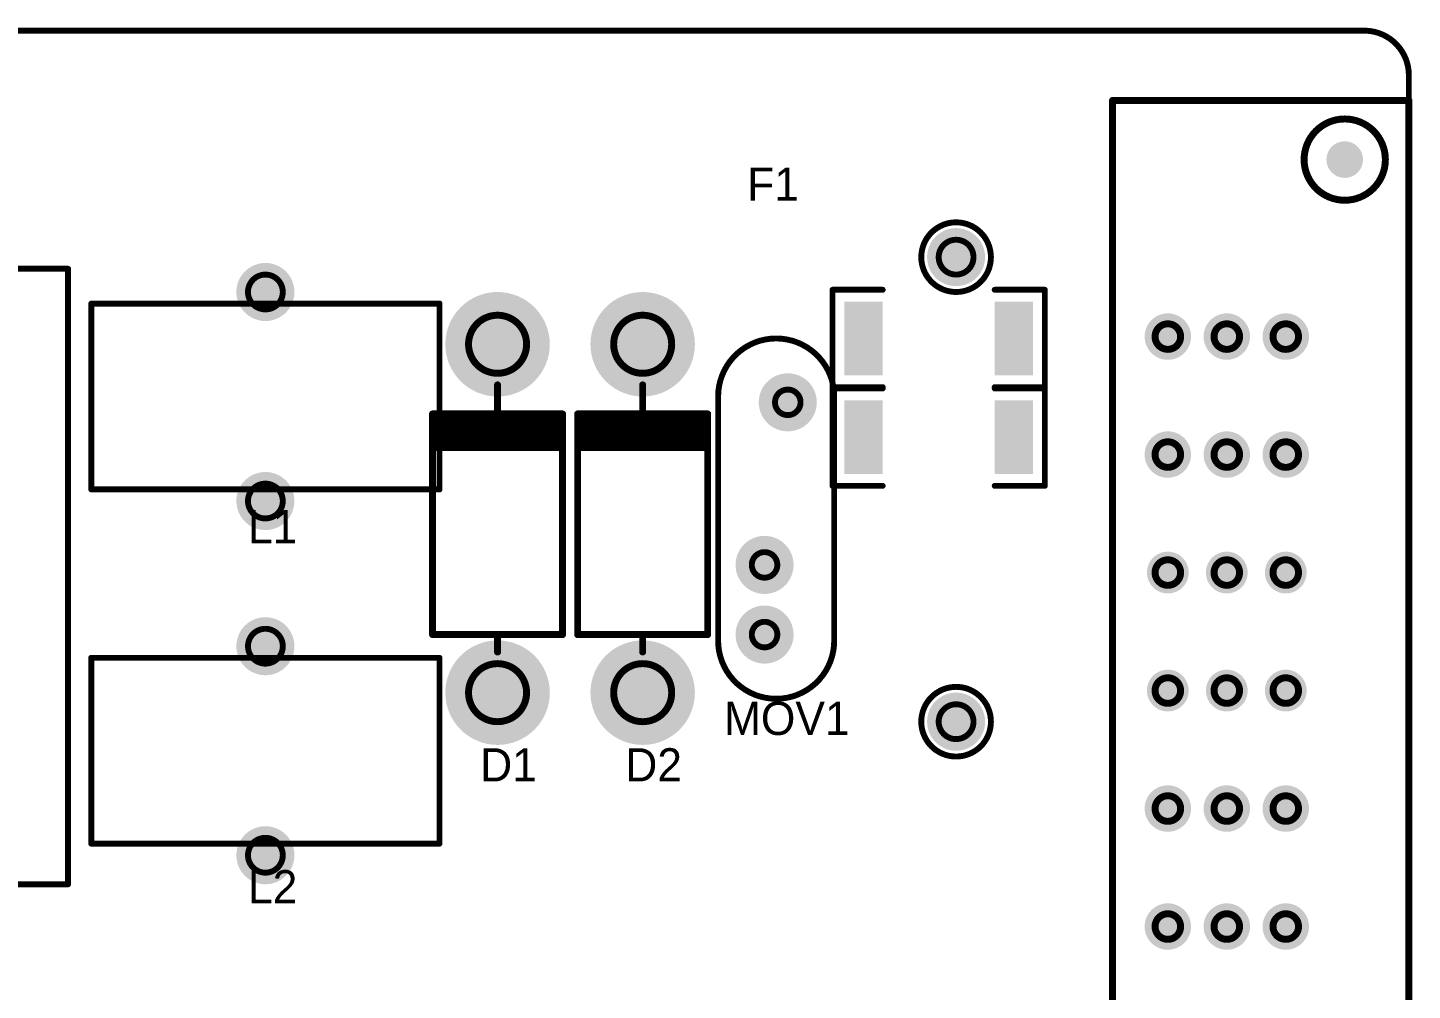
# Model space of a CAD drawing. Extents: x -5 to 220, y 0 to 100.
# Drawn here: x 160.5 to 220.2, y 58.7 to 100.1 of the extents above; entities that cross this region are included whole.
import ezdxf
from ezdxf.enums import TextEntityAlignment as Align

# ---------------------------------------------------------------- set-up
doc = ezdxf.new("R2010")
doc.units = 0
doc.header["$MEASUREMENT"] = 0
for name, color, linetype in [('BOARD_OUTLINE', 1, 'Continuous'), ('COMP_OUTLINE_TOP', 4, 'Continuous'), ('PADLAYER_BOTTOM', 8, 'Continuous'), ('PADLAYER_TOP', 7, 'Continuous'), ('TEXT_1', 3, 'Continuous'), ('TOOL_TOP', 5, 'Continuous')]:
    doc.layers.add(name, color=color, linetype=linetype)

msp = doc.modelspace()

# ---------------------------------------------------------------- linework, layer by layer
at = {"layer": 'BOARD_OUTLINE', "const_width": 0.254}
for points in [[(2, 100), (218, 100, -0.427052)], [(218, 100, -0.427052), (220.00183, 98.08367, -0.010909)], [(220.00183, 98.08367, -0.010909), (220, 98)], [(220, 98), (220, 2, -0.010909)]]:
    msp.add_lwpolyline(points, format="xyb", dxfattribs=at)
at = {"layer": 'BOARD_OUTLINE', "const_width": 0.127}
for points in [[(217.9365, 100, 1), (218.0635, 100, 1)], [(217.9365, 100, 1), (218.0635, 100, 1)], [(219.9365, 98, 1), (220.0635, 98, 1)], [(219.9365, 98, 1), (220.0635, 98, 1)], [(219.93833, 98.08367, 1), (220.06533, 98.08367, 1)], [(219.93833, 98.08367, 1), (220.06533, 98.08367, 1)]]:
    msp.add_lwpolyline(points, format="xyb", close=True, dxfattribs=at)
at = {"layer": 'COMP_OUTLINE_TOP'}
for points, const_width in [([(207.24, 3), (207.24003, 97)], 0.3), ([(207.24003, 97), (220.00003, 97)], 0.3), ([(220.00003, 97), (220, 3)], 0.3), ([(150.75, 89.75), (162.25, 89.75)], 0.254), ([(162.25, 89.75), (162.25, 63.25)], 0.254), ([(197.337, 88.8455), (195.178, 88.8455)], 0.254), ([(195.178, 88.8455), (195.178, 84.6545)], 0.254), ([(202.163, 88.8455), (204.322, 88.8455)], 0.254), ([(204.322, 88.8455), (204.322, 84.6545)], 0.254), ([(163.25, 80.25), (163.25, 88.25)], 0.254), ([(163.25, 88.25), (178.25, 88.25)], 0.254), ([(178.25, 88.25), (178.25, 80.25)], 0.254), ([(180.75, 83.5), (180.75, 84.75)], 0.3), ([(187, 83.5), (187, 84.75)], 0.3), ([(195.178, 84.6545), (197.337, 84.6545)], 0.254), ([(197.337, 84.5955), (195.178, 84.5955)], 0.254), ([(195.178, 84.5955), (195.178, 80.4045)], 0.254), ([(204.322, 84.6545), (202.163, 84.6545)], 0.254), ([(202.163, 84.5955), (204.322, 84.5955)], 0.254), ([(204.322, 84.5955), (204.322, 80.4045)], 0.254), ([(190.25, 73.75), (190.25, 84.25)], 0.254), ([(177.95, 83.5), (183.55, 83.5)], 0.3), ([(177.95, 74), (177.95, 83.5)], 0.3), ([(183.55, 83.5), (183.55, 74)], 0.3), ([(184.2, 83.5), (189.8, 83.5)], 0.3), ([(184.2, 74), (184.2, 83.5)], 0.3), ([(189.8, 83.5), (189.8, 74)], 0.3), ([(183.55, 83.3), (177.95, 83.3)], 0.3), ([(183.55, 83.1), (177.95, 83.1)], 0.3), ([(183.55, 82.95), (177.95, 82.95)], 0.3), ([(183.55, 82.8), (177.95, 82.8)], 0.3), ([(189.8, 83.3), (184.2, 83.3)], 0.3), ([(189.8, 83.1), (184.2, 83.1)], 0.3), ([(189.8, 82.95), (184.2, 82.95)], 0.3), ([(189.8, 82.8), (184.2, 82.8)], 0.3), ([(183.55, 82.55), (177.95, 82.55)], 0.3), ([(183.55, 82.35), (177.95, 82.35)], 0.3), ([(183.55, 82.2), (177.95, 82.2)], 0.3), ([(189.8, 82.55), (184.2, 82.55)], 0.3), ([(189.8, 82.35), (184.2, 82.35)], 0.3), ([(189.8, 82.2), (184.2, 82.2)], 0.3), ([(183.55, 82.05), (177.95, 82.05)], 0.3), ([(189.8, 82.05), (184.2, 82.05)], 0.3), ([(195.178, 80.4045), (197.337, 80.4045)], 0.254), ([(204.322, 80.4045), (202.163, 80.4045)], 0.254), ([(178.25, 80.25), (163.25, 80.25)], 0.254), ([(183.55, 74), (177.95, 74)], 0.3), ([(180.75, 73.25), (180.75, 74)], 0.3), ([(189.8, 74), (184.2, 74)], 0.3), ([(187, 73.25), (187, 74)], 0.3), ([(163.25, 65), (163.25, 73)], 0.254), ([(163.25, 73), (178.25, 73)], 0.254), ([(178.25, 73), (178.25, 65)], 0.254), ([(178.25, 65), (163.25, 65)], 0.254), ([(162.25, 63.25), (150.75, 63.25)], 0.254)]:
    msp.add_lwpolyline(points, dxfattribs=dict(at, const_width=const_width))
for points, const_width in [([(207.16503, 97, 1), (207.31503, 97, 1)], 0.15), ([(207.16503, 97, 1), (207.31503, 97, 1)], 0.15), ([(219.92503, 97, 1), (220.07503, 97, 1)], 0.15), ([(219.92503, 97, 1), (220.07503, 97, 1)], 0.15), ([(162.1865, 89.75, 1), (162.3135, 89.75, 1)], 0.127), ([(162.1865, 89.75, 1), (162.3135, 89.75, 1)], 0.127), ([(195.1145, 88.8455, 1), (195.2415, 88.8455, 1)], 0.127), ([(195.1145, 88.8455, 1), (195.2415, 88.8455, 1)], 0.127), ([(197.2735, 88.8455, 1), (197.4005, 88.8455, 1)], 0.127), ([(202.0995, 88.8455, 1), (202.2265, 88.8455, 1)], 0.127), ([(204.2585, 88.8455, 1), (204.3855, 88.8455, 1)], 0.127), ([(204.2585, 88.8455, 1), (204.3855, 88.8455, 1)], 0.127), ([(163.1865, 88.25, 1), (163.3135, 88.25, 1)], 0.127), ([(163.1865, 88.25, 1), (163.3135, 88.25, 1)], 0.127), ([(178.1865, 88.25, 1), (178.3135, 88.25, 1)], 0.127), ([(178.1865, 88.25, 1), (178.3135, 88.25, 1)], 0.127), ([(192.6865, 86.75, 1), (192.8135, 86.75, 1)], 0.127), ([(192.6865, 86.75, 1), (192.8135, 86.75, 1)], 0.127), ([(180.675, 84.75, 1), (180.825, 84.75, 1)], 0.15), ([(186.925, 84.75, 1), (187.075, 84.75, 1)], 0.15), ([(195.1145, 84.6545, 1), (195.2415, 84.6545, 1)], 0.127), ([(195.1145, 84.6545, 1), (195.2415, 84.6545, 1)], 0.127), ([(195.1145, 84.5955, 1), (195.2415, 84.5955, 1)], 0.127), ([(195.1145, 84.5955, 1), (195.2415, 84.5955, 1)], 0.127), ([(197.2735, 84.6545, 1), (197.4005, 84.6545, 1)], 0.127), ([(197.2735, 84.5955, 1), (197.4005, 84.5955, 1)], 0.127), ([(202.0995, 84.6545, 1), (202.2265, 84.6545, 1)], 0.127), ([(202.0995, 84.5955, 1), (202.2265, 84.5955, 1)], 0.127), ([(204.2585, 84.6545, 1), (204.3855, 84.6545, 1)], 0.127), ([(204.2585, 84.6545, 1), (204.3855, 84.6545, 1)], 0.127), ([(204.2585, 84.5955, 1), (204.3855, 84.5955, 1)], 0.127), ([(204.2585, 84.5955, 1), (204.3855, 84.5955, 1)], 0.127), ([(190.1865, 84.25, 1), (190.3135, 84.25, 1)], 0.127), ([(190.1865, 84.25, 1), (190.3135, 84.25, 1)], 0.127), ([(195.1865, 84.25, 1), (195.3135, 84.25, 1)], 0.127), ([(195.1865, 84.25, 1), (195.3135, 84.25, 1)], 0.127), ([(177.875, 83.5, 1), (178.025, 83.5, 1)], 0.15), ([(177.875, 83.5, 1), (178.025, 83.5, 1)], 0.15), ([(180.675, 83.5, 1), (180.825, 83.5, 1)], 0.15), ([(183.475, 83.5, 1), (183.625, 83.5, 1)], 0.15), ([(183.475, 83.5, 1), (183.625, 83.5, 1)], 0.15), ([(184.125, 83.5, 1), (184.275, 83.5, 1)], 0.15), ([(184.125, 83.5, 1), (184.275, 83.5, 1)], 0.15), ([(186.925, 83.5, 1), (187.075, 83.5, 1)], 0.15), ([(189.725, 83.5, 1), (189.875, 83.5, 1)], 0.15), ([(189.725, 83.5, 1), (189.875, 83.5, 1)], 0.15), ([(177.875, 83.3, 1), (178.025, 83.3, 1)], 0.15), ([(177.875, 83.1, 1), (178.025, 83.1, 1)], 0.15), ([(177.875, 82.95, 1), (178.025, 82.95, 1)], 0.15), ([(177.875, 82.8, 1), (178.025, 82.8, 1)], 0.15), ([(183.475, 83.3, 1), (183.625, 83.3, 1)], 0.15), ([(183.475, 83.1, 1), (183.625, 83.1, 1)], 0.15), ([(183.475, 82.95, 1), (183.625, 82.95, 1)], 0.15), ([(183.475, 82.8, 1), (183.625, 82.8, 1)], 0.15), ([(184.125, 83.3, 1), (184.275, 83.3, 1)], 0.15), ([(184.125, 83.1, 1), (184.275, 83.1, 1)], 0.15), ([(184.125, 82.95, 1), (184.275, 82.95, 1)], 0.15), ([(184.125, 82.8, 1), (184.275, 82.8, 1)], 0.15), ([(189.725, 83.3, 1), (189.875, 83.3, 1)], 0.15), ([(189.725, 83.1, 1), (189.875, 83.1, 1)], 0.15), ([(189.725, 82.95, 1), (189.875, 82.95, 1)], 0.15), ([(189.725, 82.8, 1), (189.875, 82.8, 1)], 0.15), ([(177.875, 82.55, 1), (178.025, 82.55, 1)], 0.15), ([(177.875, 82.35, 1), (178.025, 82.35, 1)], 0.15), ([(177.875, 82.2, 1), (178.025, 82.2, 1)], 0.15), ([(183.475, 82.55, 1), (183.625, 82.55, 1)], 0.15), ([(183.475, 82.35, 1), (183.625, 82.35, 1)], 0.15), ([(183.475, 82.2, 1), (183.625, 82.2, 1)], 0.15), ([(184.125, 82.55, 1), (184.275, 82.55, 1)], 0.15), ([(184.125, 82.35, 1), (184.275, 82.35, 1)], 0.15), ([(184.125, 82.2, 1), (184.275, 82.2, 1)], 0.15), ([(189.725, 82.55, 1), (189.875, 82.55, 1)], 0.15), ([(189.725, 82.35, 1), (189.875, 82.35, 1)], 0.15), ([(189.725, 82.2, 1), (189.875, 82.2, 1)], 0.15), ([(177.875, 82.05, 1), (178.025, 82.05, 1)], 0.15), ([(183.475, 82.05, 1), (183.625, 82.05, 1)], 0.15), ([(184.125, 82.05, 1), (184.275, 82.05, 1)], 0.15), ([(189.725, 82.05, 1), (189.875, 82.05, 1)], 0.15), ([(195.1145, 80.4045, 1), (195.2415, 80.4045, 1)], 0.127), ([(195.1145, 80.4045, 1), (195.2415, 80.4045, 1)], 0.127), ([(197.2735, 80.4045, 1), (197.4005, 80.4045, 1)], 0.127), ([(202.0995, 80.4045, 1), (202.2265, 80.4045, 1)], 0.127), ([(204.2585, 80.4045, 1), (204.3855, 80.4045, 1)], 0.127), ([(204.2585, 80.4045, 1), (204.3855, 80.4045, 1)], 0.127), ([(163.1865, 80.25, 1), (163.3135, 80.25, 1)], 0.127), ([(163.1865, 80.25, 1), (163.3135, 80.25, 1)], 0.127), ([(178.1865, 80.25, 1), (178.3135, 80.25, 1)], 0.127), ([(178.1865, 80.25, 1), (178.3135, 80.25, 1)], 0.127), ([(177.875, 74, 1), (178.025, 74, 1)], 0.15), ([(177.875, 74, 1), (178.025, 74, 1)], 0.15), ([(180.675, 74, 1), (180.825, 74, 1)], 0.15), ([(183.475, 74, 1), (183.625, 74, 1)], 0.15), ([(183.475, 74, 1), (183.625, 74, 1)], 0.15), ([(184.125, 74, 1), (184.275, 74, 1)], 0.15), ([(184.125, 74, 1), (184.275, 74, 1)], 0.15), ([(186.925, 74, 1), (187.075, 74, 1)], 0.15), ([(189.725, 74, 1), (189.875, 74, 1)], 0.15), ([(189.725, 74, 1), (189.875, 74, 1)], 0.15), ([(180.675, 73.25, 1), (180.825, 73.25, 1)], 0.15), ([(186.925, 73.25, 1), (187.075, 73.25, 1)], 0.15), ([(190.1865, 73.75, 1), (190.3135, 73.75, 1)], 0.127), ([(190.1865, 73.75, 1), (190.3135, 73.75, 1)], 0.127), ([(195.1865, 73.75, 1), (195.3135, 73.75, 1)], 0.127), ([(195.1865, 73.75, 1), (195.3135, 73.75, 1)], 0.127), ([(163.1865, 73, 1), (163.3135, 73, 1)], 0.127), ([(163.1865, 73, 1), (163.3135, 73, 1)], 0.127), ([(178.1865, 73, 1), (178.3135, 73, 1)], 0.127), ([(178.1865, 73, 1), (178.3135, 73, 1)], 0.127), ([(192.6865, 71.23688, 1), (192.8135, 71.23688, 1)], 0.127), ([(192.6865, 71.23688, 1), (192.8135, 71.23688, 1)], 0.127), ([(163.1865, 65, 1), (163.3135, 65, 1)], 0.127), ([(163.1865, 65, 1), (163.3135, 65, 1)], 0.127), ([(178.1865, 65, 1), (178.3135, 65, 1)], 0.127), ([(178.1865, 65, 1), (178.3135, 65, 1)], 0.127), ([(162.1865, 63.25, 1), (162.3135, 63.25, 1)], 0.127), ([(162.1865, 63.25, 1), (162.3135, 63.25, 1)], 0.127)]:
    msp.add_lwpolyline(points, format="xyb", close=True, dxfattribs=dict(at, const_width=const_width))
at = {"layer": 'COMP_OUTLINE_TOP', "const_width": 0.254}
for points in [[(199, 90.25, 1), (202, 90.25, 1), (199, 90.25)], [(190.25, 84.25, -0.414214), (192.75, 86.75, -0.414214)], [(192.75, 86.75, -0.414214), (195.25, 84.25)], [(195.25, 84.25), (195.25, 73.75, -0.415748)], [(192.75, 71.23688, -0.415748), (190.25, 73.75)], [(195.25, 73.75, -0.415748), (192.75, 71.23688, -0.415748)], [(199, 70.25, 1), (202, 70.25, 1), (199, 70.25)]]:
    msp.add_lwpolyline(points, format="xyb", dxfattribs=at)
at = {"layer": 'PADLAYER_BOTTOM'}
for points, const_width in [([(216.84633, 94.45, 1), (217.63373, 94.45, 1)], 0.7874), ([(199.875, 90.25, 1), (201.125, 90.25, 1)], 1.25), ([(170.125, 88.75, 1), (171.375, 88.75, 1)], 1.25), ([(179.625, 86.5, 1), (181.875, 86.5, 1)], 2.25), ([(185.875, 86.5, 1), (188.125, 86.5, 1)], 2.25), ([(209.12003, 86.83, 1), (210.12003, 86.83, 1)], 1), ([(211.66003, 86.83, 1), (212.66003, 86.83, 1)], 1), ([(214.20003, 86.83, 1), (215.20003, 86.83, 1)], 1), ([(192.625, 84, 1), (193.875, 84, 1)], 1.25), ([(209.12003, 81.75, 1), (210.12003, 81.75, 1)], 1), ([(211.66003, 81.75, 1), (212.66003, 81.75, 1)], 1), ([(214.20003, 81.75, 1), (215.20003, 81.75, 1)], 1), ([(170.125, 79.75, 1), (171.375, 79.75, 1)], 1.25), ([(191.625, 77, 1), (192.875, 77, 1)], 1.25), ([(209.17003, 76.67001, 1), (210.07003, 76.67001, 1)], 0.9), ([(211.71003, 76.67, 1), (212.61003, 76.67, 1)], 0.9), ([(214.25003, 76.67, 1), (215.15003, 76.67, 1)], 0.9), ([(191.625, 74, 1), (192.875, 74, 1)], 1.25), ([(170.125, 73.5, 1), (171.375, 73.5, 1)], 1.25), ([(179.625, 71.5, 1), (181.875, 71.5, 1)], 2.25), ([(185.875, 71.5, 1), (188.125, 71.5, 1)], 2.25), ([(209.17003, 71.59, 1), (210.07003, 71.59, 1)], 0.9), ([(211.71003, 71.59, 1), (212.61003, 71.59, 1)], 0.9), ([(214.25003, 71.59, 1), (215.15003, 71.59, 1)], 0.9), ([(199.875, 70.25, 1), (201.125, 70.25, 1)], 1.25), ([(209.12002, 66.51, 1), (210.12002, 66.51, 1)], 1), ([(211.66002, 66.51, 1), (212.66002, 66.51, 1)], 1), ([(214.20002, 66.51, 1), (215.20002, 66.51, 1)], 1), ([(170.125, 64.5, 1), (171.375, 64.5, 1)], 1.25), ([(209.12002, 61.43, 1), (210.12002, 61.43, 1)], 1), ([(211.66002, 61.43, 1), (212.66002, 61.43, 1)], 1), ([(214.20002, 61.43, 1), (215.20002, 61.43, 1)], 1)]:
    msp.add_lwpolyline(points, format="xyb", close=True, dxfattribs=dict(at, const_width=const_width))
at = {"layer": 'PADLAYER_TOP'}
for points, const_width in [([(216.84633, 94.45, 1), (217.63373, 94.45, 1)], 0.7874), ([(199.875, 90.25, 1), (201.125, 90.25, 1)], 1.25), ([(170.125, 88.75, 1), (171.375, 88.75, 1)], 1.25), ([(179.625, 86.5, 1), (181.875, 86.5, 1)], 2.25), ([(185.875, 86.5, 1), (188.125, 86.5, 1)], 2.25), ([(209.12003, 86.83, 1), (210.12003, 86.83, 1)], 1), ([(211.66003, 86.83, 1), (212.66003, 86.83, 1)], 1), ([(214.20003, 86.83, 1), (215.20003, 86.83, 1)], 1), ([(192.625, 84, 1), (193.875, 84, 1)], 1.25), ([(209.12003, 81.75, 1), (210.12003, 81.75, 1)], 1), ([(211.66003, 81.75, 1), (212.66003, 81.75, 1)], 1), ([(214.20003, 81.75, 1), (215.20003, 81.75, 1)], 1), ([(170.125, 79.75, 1), (171.375, 79.75, 1)], 1.25), ([(191.625, 77, 1), (192.875, 77, 1)], 1.25), ([(209.17003, 76.67001, 1), (210.07003, 76.67001, 1)], 0.9), ([(211.71003, 76.67, 1), (212.61003, 76.67, 1)], 0.9), ([(214.25003, 76.67, 1), (215.15003, 76.67, 1)], 0.9), ([(191.625, 74, 1), (192.875, 74, 1)], 1.25), ([(170.125, 73.5, 1), (171.375, 73.5, 1)], 1.25), ([(179.625, 71.5, 1), (181.875, 71.5, 1)], 2.25), ([(185.875, 71.5, 1), (188.125, 71.5, 1)], 2.25), ([(209.17003, 71.59, 1), (210.07003, 71.59, 1)], 0.9), ([(211.71003, 71.59, 1), (212.61003, 71.59, 1)], 0.9), ([(214.25003, 71.59, 1), (215.15003, 71.59, 1)], 0.9), ([(199.875, 70.25, 1), (201.125, 70.25, 1)], 1.25), ([(209.12002, 66.51, 1), (210.12002, 66.51, 1)], 1), ([(211.66002, 66.51, 1), (212.66002, 66.51, 1)], 1), ([(214.20002, 66.51, 1), (215.20002, 66.51, 1)], 1), ([(170.125, 64.5, 1), (171.375, 64.5, 1)], 1.25), ([(209.12002, 61.43, 1), (210.12002, 61.43, 1)], 1), ([(211.66002, 61.43, 1), (212.66002, 61.43, 1)], 1), ([(214.20002, 61.43, 1), (215.20002, 61.43, 1)], 1)]:
    msp.add_lwpolyline(points, format="xyb", close=True, dxfattribs=dict(at, const_width=const_width))
for points in [[(197.337, 85.1625), (197.337, 88.3375), (195.686, 85.1625), (195.686, 88.3375)], [(203.814, 85.1625), (203.814, 88.3375), (202.163, 85.1625), (202.163, 88.3375)], [(197.337, 80.9125), (197.337, 84.0875), (195.686, 80.9125), (195.686, 84.0875)], [(203.814, 80.9125), (203.814, 84.0875), (202.163, 80.9125), (202.163, 84.0875)]]:
    msp.add_solid(points, dxfattribs=at)
at = {"layer": 'TOOL_TOP'}
for points, const_width in [([(215.49003, 94.45, 1), (218.99003, 94.45, 1), (215.49003, 94.45)], 0.3), ([(199.75, 90.25, 1), (201.25, 90.25, 1), (199.75, 90.25)], 0.254), ([(170, 88.75, 1), (171.5, 88.75, 1), (170, 88.75)], 0.254), ([(179.5, 86.5, 1), (182, 86.5, 1), (179.5, 86.5)], 0.3), ([(185.75, 86.5, 1), (188.25, 86.5, 1), (185.75, 86.5)], 0.3), ([(209.07003, 86.83, 1), (210.17003, 86.83, 1), (209.07003, 86.83)], 0.3), ([(211.61003, 86.83, 1), (212.71003, 86.83, 1), (211.61003, 86.83)], 0.3), ([(214.15003, 86.83, 1), (215.25003, 86.83, 1), (214.15003, 86.83)], 0.3), ([(192.7, 84, 1), (193.8, 84, 1), (192.7, 84)], 0.254), ([(209.07003, 81.75, 1), (210.17003, 81.75, 1), (209.07003, 81.75)], 0.3), ([(211.61003, 81.75, 1), (212.71003, 81.75, 1), (211.61003, 81.75)], 0.3), ([(214.15003, 81.75, 1), (215.25003, 81.75, 1), (214.15003, 81.75)], 0.3), ([(170, 79.75, 1), (171.5, 79.75, 1), (170, 79.75)], 0.254), ([(191.7, 77, 1), (192.8, 77, 1), (191.7, 77)], 0.254), ([(209.07003, 76.67001, 1), (210.17003, 76.67001, 1), (209.07003, 76.67001)], 0.3), ([(211.61003, 76.67, 1), (212.71003, 76.67, 1), (211.61003, 76.67)], 0.3), ([(214.15003, 76.67, 1), (215.25003, 76.67, 1), (214.15003, 76.67)], 0.3), ([(191.7, 74, 1), (192.8, 74, 1), (191.7, 74)], 0.254), ([(170, 73.5, 1), (171.5, 73.5, 1), (170, 73.5)], 0.254), ([(179.5, 71.5, 1), (182, 71.5, 1), (179.5, 71.5)], 0.3), ([(185.75, 71.5, 1), (188.25, 71.5, 1), (185.75, 71.5)], 0.3), ([(209.07003, 71.59, 1), (210.17003, 71.59, 1), (209.07003, 71.59)], 0.3), ([(211.61003, 71.59, 1), (212.71003, 71.59, 1), (211.61003, 71.59)], 0.3), ([(214.15003, 71.59, 1), (215.25003, 71.59, 1), (214.15003, 71.59)], 0.3), ([(199.75, 70.25, 1), (201.25, 70.25, 1), (199.75, 70.25)], 0.254), ([(209.07002, 66.51, 1), (210.17002, 66.51, 1), (209.07002, 66.51)], 0.3), ([(211.61002, 66.51, 1), (212.71002, 66.51, 1), (211.61002, 66.51)], 0.3), ([(214.15002, 66.51, 1), (215.25002, 66.51, 1), (214.15002, 66.51)], 0.3), ([(170, 64.5, 1), (171.5, 64.5, 1), (170, 64.5)], 0.254), ([(209.07002, 61.43, 1), (210.17002, 61.43, 1), (209.07002, 61.43)], 0.3), ([(211.61002, 61.43, 1), (212.71002, 61.43, 1), (211.61002, 61.43)], 0.3), ([(214.15002, 61.43, 1), (215.25002, 61.43, 1), (214.15002, 61.43)], 0.3)]:
    msp.add_lwpolyline(points, format="xyb", dxfattribs=dict(at, const_width=const_width))

# ---------------------------------------------------------------- texts
at = {"layer": 'TEXT_1'}
msp.add_text('F1', height=1.42858, dxfattribs=at).set_placement((191.5, 92.25), align=Align.BOTTOM_LEFT)
for s, p in [('L1', (170, 77.5)), ('MOV1', (190.5, 69.25)), ('D1', (180, 67.25)), ('D2', (186.25, 67.25)), ('L2', (170, 62))]:
    msp.add_text(s, height=1.42858, rotation=359.999982, dxfattribs=at).set_placement(p, align=Align.BOTTOM_LEFT)

doc.saveas('drawing.dxf')
